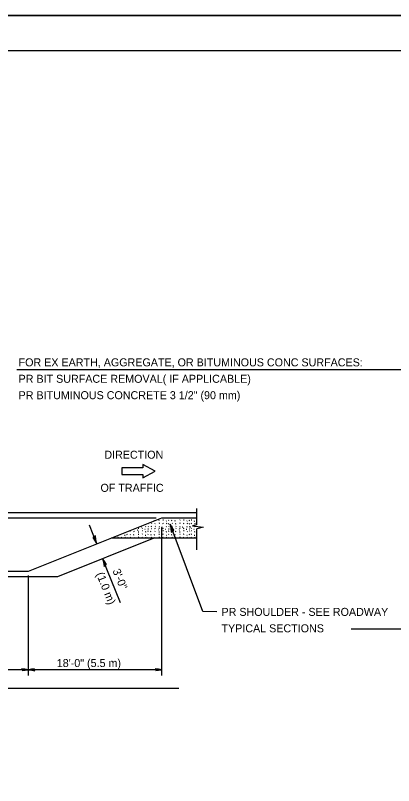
# Model space of a CAD drawing. Extents: x 70383 to 72423, y 70343 to 70783.
# Drawn here: x 71247.3 to 71355.1, y 70563.1 to 70783.1 of the extents above; entities that cross this region are included whole.
import ezdxf

# ---------------------------------------------------------------- set-up
doc = ezdxf.new("R2010")
doc.units = 0
for name, color, linetype in [('Design_EX_Roadway Dimensions', 7, 'Continuous'), ('Design_EX_Roadway Notes', 7, 'Continuous'), ('Level 48', 7, 'Continuous'), ('ROW_EX ROW Line', 7, 'Continuous'), ('Sheets_50 Reference Boundary', 7, 'Continuous'), ('Sheets_General Details', 7, 'Continuous'), ('Sheets_Printer Plotting Border', 7, 'Continuous'), ('Topo_EOP', 7, 'Continuous'), ('Topo_Shoulder', 7, 'Continuous')]:
    doc.layers.add(name, color=color, linetype=linetype)

msp = doc.modelspace()

# ---------------------------------------------------------------- linework, layer by layer
at = {"layer": 'Design_EX_Roadway Dimensions'}
for p, q in [((71270.46, 70632.19), (71268.36, 70637.46)), ((71289.05, 70594.55), (71289.05, 70636.8)), ((71277.21, 70615.32), (71272.14, 70628.02)), ((71250.95, 70594.55), (71250.95, 70623.11)), ((71250.95, 70596.21), (71231.9, 70596.21)), ((71289.05, 70596.21), (71250.95, 70596.21))]:
    msp.add_line(p, q, dxfattribs=at)
for points in [[(71270.06, 70634.49), (71269.72, 70634.16), (71269.35, 70633.94), (71269.85, 70633.18), (71270.46, 70632.19), (71270.22, 70633.41)], [(71272.54, 70625.72), (71272.88, 70626.05), (71273.24, 70626.28), (71272.74, 70627.03), (71272.14, 70628.02), (71272.38, 70626.8)]]:
    msp.add_lwpolyline(points, close=True, dxfattribs=at)
for points in [[(71249.2, 70596.24), (71249.26, 70595.97), (71250, 70596.09), (71250.95, 70596.21), (71249.93, 70596.35), (71249.04, 70596.51), (71249.2, 70596.24), (71249.28, 70596.06), (71250.31, 70596.21), (71249.18, 70596.41), (71249.35, 70596.19), (71249.82, 70596.22), (71249.37, 70596.29)], [(71252.7, 70596.18), (71252.64, 70596.45), (71251.9, 70596.33), (71250.95, 70596.21), (71251.96, 70596.07), (71252.85, 70595.91), (71252.7, 70596.18), (71252.62, 70596.36), (71251.59, 70596.21), (71252.72, 70596.01), (71252.55, 70596.23), (71252.07, 70596.2), (71252.53, 70596.13)], [(71287.3, 70596.24), (71287.36, 70595.97), (71288.1, 70596.09), (71289.05, 70596.21), (71288.03, 70596.35), (71287.14, 70596.51), (71287.3, 70596.24), (71287.38, 70596.06), (71288.41, 70596.21), (71287.28, 70596.41), (71287.45, 70596.19), (71287.92, 70596.22), (71287.47, 70596.29)]]:
    msp.add_lwpolyline(points, dxfattribs=at)
at = {"layer": 'Design_EX_Roadway Notes'}
msp.add_line((71357.22, 70681.9), (71247.69, 70681.9), dxfattribs=at)
for points in [[(71277.62, 70653.92), (71277.62, 70652.01), (71283.65, 70652.01), (71283.65, 70651.06), (71287.14, 70652.97), (71283.65, 70654.87), (71283.65, 70653.92)], [(71291.73, 70635.5), (71292.07, 70635.83), (71292.44, 70636.04), (71291.96, 70636.81), (71291.37, 70637.81), (71291.59, 70636.59)]]:
    msp.add_lwpolyline(points, close=True, dxfattribs=at)
for points in [[(71304.7, 70612.76), (71300.71, 70612.8), (71291.37, 70637.81)], [(71343.03, 70607.91), (71373.88, 70607.89), (71384.4, 70636.08)]]:
    msp.add_lwpolyline(points, dxfattribs=at)
at = {"layer": 'Level 48'}
msp.add_lwpolyline([(71062.65, 70783.12), (71742.65, 70783.12), (71742.65, 70343.12), (71062.65, 70343.12)], close=True, dxfattribs=at)
at = {"layer": 'ROW_EX ROW Line'}
msp.add_line((71135.74, 70590.94), (71293.89, 70590.94), dxfattribs=at)
at = {"layer": 'Sheets_50 Reference Boundary'}
msp.add_lwpolyline([(71102.65, 70773.11), (71732.65, 70773.11), (71732.65, 70373.12), (71102.65, 70373.12)], close=True, dxfattribs=at)
at = {"layer": 'Sheets_General Details'}
for p, q in [((71742.65, 70783.12), (71062.65, 70783.12)), ((71299.02, 70637.58), (71299.02, 70642.24)), ((71285, 70637.91), (71285.15, 70637.98)), ((71286.04, 70637.99), (71286.19, 70638.07)), ((71286.86, 70638.75), (71287.01, 70638.82)), ((71287.02, 70637.93), (71287.17, 70638)), ((71288.2, 70638.91), (71288.35, 70638.99)), ((71288.28, 70638.09), (71288.43, 70638.16)), ((71289.05, 70639.63), (71297.17, 70639.63)), ((71289.32, 70639), (71289.47, 70639.07)), ((71289.33, 70638.02), (71289.48, 70638.1)), ((71290.22, 70638.63), (71290.37, 70638.71)), ((71290.29, 70639.6), (71290.34, 70639.63)), ((71290.38, 70638.03), (71290.53, 70638.11)), ((71290.91, 70638.88), (71291.06, 70638.96)), ((71290.92, 70637.91), (71291.07, 70637.98)), ((71291.81, 70638.81), (71291.95, 70638.89)), ((71291.96, 70637.99), (71292.11, 70638.07)), ((71292.78, 70638.75), (71292.93, 70638.82)), ((71292.93, 70637.93), (71293.08, 70638)), ((71294.11, 70639.58), (71294.2, 70639.63)), ((71294.12, 70638.91), (71294.27, 70638.99)), ((71294.2, 70638.09), (71294.35, 70638.16)), ((71295.24, 70639), (71295.39, 70639.07)), ((71295.25, 70638.02), (71295.4, 70638.1)), ((71296.14, 70638.63), (71296.29, 70638.71)), ((71296.21, 70639.6), (71296.26, 70639.63)), ((71296.29, 70638.03), (71296.44, 70638.11)), ((71296.83, 70638.88), (71296.97, 70638.96)), ((71296.83, 70637.91), (71296.98, 70637.98)), ((71297.17, 70639.63), (71299.02, 70639.63)), ((71297.39, 70639), (71297.54, 70639.07)), ((71297.4, 70638.02), (71297.54, 70638.1)), ((71298.29, 70638.63), (71298.44, 70638.71)), ((71298.35, 70639.6), (71298.41, 70639.63)), ((71298.44, 70638.03), (71298.59, 70638.11)), ((71298.97, 70638.88), (71299.02, 70638.9)), ((71298.98, 70637.91), (71299.02, 70637.93)), ((71279.89, 70635.69), (71280.04, 70635.76)), ((71281.08, 70635.7), (71281.23, 70635.78)), ((71282.12, 70636.08), (71282.27, 70636.16)), ((71282.27, 70636.61), (71282.42, 70636.68)), ((71282.28, 70635.56), (71282.43, 70635.64)), ((71283.12, 70636.98), (71283.27, 70637.05)), ((71283.39, 70636.54), (71283.54, 70636.62)), ((71283.4, 70635.94), (71283.54, 70636.02)), ((71284.14, 70636.33), (71284.29, 70636.4)), ((71284.32, 70637.06), (71284.47, 70637.14)), ((71284.37, 70635.58), (71284.52, 70635.66)), ((71285.05, 70636.43), (71285.2, 70636.5)), ((71285.06, 70635.83), (71285.21, 70635.91)), ((71285.08, 70637.01), (71285.23, 70637.09)), ((71285.8, 70635.69), (71285.95, 70635.76)), ((71285.95, 70636.51), (71286.09, 70636.59)), ((71285.98, 70637.17), (71286.13, 70637.25)), ((71287, 70635.7), (71287.15, 70635.78)), ((71287.07, 70636.6), (71287.21, 70636.67)), ((71287.1, 70637.11), (71287.25, 70637.18)), ((71288.04, 70636.08), (71288.19, 70636.16)), ((71288.19, 70636.61), (71288.34, 70636.68)), ((71288.2, 70635.56), (71288.34, 70635.64)), ((71288.22, 70637.04), (71288.37, 70637.12)), ((71289.04, 70636.98), (71289.19, 70637.05)), ((71289.31, 70636.54), (71289.46, 70636.62)), ((71289.31, 70635.94), (71289.46, 70636.02)), ((71290.06, 70636.33), (71290.21, 70636.4)), ((71290.24, 70637.06), (71290.39, 70637.14)), ((71290.29, 70635.58), (71290.44, 70635.66)), ((71290.97, 70636.43), (71291.12, 70636.5)), ((71290.97, 70635.83), (71291.12, 70635.91)), ((71291, 70637.01), (71291.15, 70637.09)), ((71291.72, 70635.69), (71291.87, 70635.76)), ((71291.86, 70636.51), (71292.01, 70636.59)), ((71291.9, 70637.17), (71292.04, 70637.25)), ((71292.92, 70635.7), (71293.07, 70635.78)), ((71292.98, 70636.6), (71293.13, 70636.67)), ((71293.02, 70637.11), (71293.16, 70637.18)), ((71293.96, 70636.08), (71294.11, 70636.16)), ((71294.1, 70636.61), (71294.25, 70636.68)), ((71294.11, 70635.56), (71294.26, 70635.64)), ((71294.14, 70637.04), (71294.29, 70637.12)), ((71294.96, 70636.98), (71295.11, 70637.05)), ((71295.23, 70636.54), (71295.37, 70636.62)), ((71295.23, 70635.94), (71295.38, 70636.02)), ((71295.97, 70636.33), (71296.12, 70636.4)), ((71296.16, 70637.06), (71296.3, 70637.14)), ((71296.21, 70635.58), (71296.35, 70635.66)), ((71296.88, 70636.43), (71297.03, 70636.5)), ((71296.89, 70635.83), (71297.04, 70635.91)), ((71296.92, 70637.01), (71297.07, 70637.09)), ((71297.17, 70637.01), (71297.26, 70637.05)), ((71297.37, 70636.54), (71297.52, 70636.62)), ((71297.38, 70635.94), (71297.53, 70636.02)), ((71298.12, 70636.33), (71298.27, 70636.4)), ((71298.3, 70637.06), (71298.45, 70637.14)), ((71298.35, 70635.58), (71298.5, 70635.66)), ((71299.02, 70630.48), (71299.02, 70636.46)), ((71275.2, 70633.91), (71275.33, 70633.98)), ((71276.45, 70634.07), (71276.6, 70634.14)), ((71277.49, 70634.97), (71277.64, 70635.05)), ((71277.5, 70634), (71277.65, 70634.08)), ((71278.39, 70634.61), (71278.54, 70634.68)), ((71278.54, 70634.01), (71278.69, 70634.09)), ((71279.07, 70634.86), (71279.22, 70634.93)), ((71279.13, 70633.91), (71279.23, 70633.96)), ((71279.97, 70634.79), (71280.12, 70634.87)), ((71280.13, 70633.97), (71280.28, 70634.05)), ((71280.94, 70634.73), (71281.09, 70634.8)), ((71281.11, 70633.91), (71281.25, 70633.98)), ((71282.28, 70634.89), (71282.43, 70634.96)), ((71282.37, 70634.07), (71282.52, 70634.14)), ((71283.41, 70634.97), (71283.55, 70635.05)), ((71283.41, 70634), (71283.56, 70634.08)), ((71284.3, 70634.61), (71284.45, 70634.68)), ((71284.46, 70634.01), (71284.61, 70634.09)), ((71284.99, 70634.86), (71285.14, 70634.93)), ((71285.05, 70633.91), (71285.15, 70633.96)), ((71285.89, 70634.79), (71286.04, 70634.87)), ((71286.04, 70633.97), (71286.19, 70634.05)), ((71286.86, 70634.73), (71287.01, 70634.8)), ((71287.03, 70633.91), (71287.17, 70633.98)), ((71288.2, 70634.89), (71288.35, 70634.96)), ((71288.28, 70634.07), (71288.43, 70634.14)), ((71289.32, 70634.97), (71289.47, 70635.05)), ((71289.33, 70634), (71289.48, 70634.08)), ((71290.22, 70634.61), (71290.37, 70634.68)), ((71290.38, 70634.01), (71290.53, 70634.09)), ((71290.91, 70634.86), (71291.06, 70634.93)), ((71290.97, 70633.91), (71291.07, 70633.96)), ((71291.81, 70634.79), (71291.95, 70634.87)), ((71291.96, 70633.97), (71292.11, 70634.05)), ((71292.78, 70634.73), (71292.93, 70634.8)), ((71292.95, 70633.91), (71293.08, 70633.98)), ((71294.12, 70634.89), (71294.27, 70634.96)), ((71294.2, 70634.07), (71294.35, 70634.14)), ((71295.24, 70634.97), (71295.39, 70635.05)), ((71295.25, 70634), (71295.4, 70634.08)), ((71296.14, 70634.61), (71296.29, 70634.68)), ((71296.29, 70634.01), (71296.44, 70634.09)), ((71296.83, 70634.86), (71296.97, 70634.93)), ((71296.89, 70633.91), (71296.98, 70633.96)), ((71297.39, 70634.97), (71297.54, 70635.05)), ((71297.4, 70634), (71297.54, 70634.08)), ((71298.29, 70634.61), (71298.44, 70634.68)), ((71298.44, 70634.01), (71298.59, 70634.09)), ((71298.97, 70634.86), (71299.02, 70634.88))]:
    msp.add_line(p, q, dxfattribs=at)
msp.add_lwpolyline([(71102.65, 70773.12), (71732.65, 70773.12), (71732.65, 70353.12), (71102.65, 70353.12)], close=True, dxfattribs=at)
msp.add_lwpolyline([(71299.02, 70637.58), (71297.8, 70637.32), (71300.82, 70636.97), (71299.02, 70636.46)], dxfattribs=at)
at = {"layer": 'Sheets_Printer Plotting Border'}
msp.add_lwpolyline([(71062.65, 70343.12), (71742.65, 70343.12), (71742.65, 70783.12), (71062.65, 70783.12)], close=True, dxfattribs=at)
at = {"layer": 'Topo_EOP'}
for p, q in [((71147.15, 70641.13), (71299.02, 70641.13)), ((71244.53, 70639.63), (71287.45, 70639.63)), ((71250.95, 70624.39), (71289.05, 70639.63)), ((71212.85, 70624.39), (71250.95, 70624.39))]:
    msp.add_line(p, q, dxfattribs=at)
at = {"layer": 'Topo_Shoulder'}
for p, q in [((71259.32, 70622.89), (71286.88, 70633.91)), ((71274.55, 70633.91), (71299.02, 70633.91)), ((71201.01, 70622.89), (71259.32, 70622.89))]:
    msp.add_line(p, q, dxfattribs=at)

# ---------------------------------------------------------------- texts
at = {"layer": 'Design_EX_Roadway Dimensions'}
for s, p in [(' 3\'-0"', (71274.6, 70625.31)), ('(1.0 m)', (71270.25, 70623.57))]:
    msp.add_text(s, height=2.286, rotation=291.8044, dxfattribs=at).set_placement(p)
msp.add_text('18\'-0" (5.5 m)', height=2.286, dxfattribs=at).set_placement((71259.06, 70596.98))
at = {"layer": 'Design_EX_Roadway Notes'}
for s, p in [('FOR EX EARTH, AGGREGATE, OR BITUMINOUS CONC SURFACES:', (71248.17, 70682.87)), ('PR BIT SURFACE REMOVAL( IF APPLICABLE)', (71248.17, 70678.18)), ('PR BITUMINOUS CONCRETE 3 1/2" (90 mm)', (71248.17, 70673.49)), ('DIRECTION', (71272.63, 70656.49)), ('OF TRAFFIC', (71271.53, 70647.03)), ('PR SHOULDER - SEE ROADWAY', (71306.04, 70611.59)), ('TYPICAL SECTIONS', (71306.04, 70606.9))]:
    msp.add_text(s, height=2.286, dxfattribs=at).set_placement(p)

doc.saveas('drawing.dxf')
